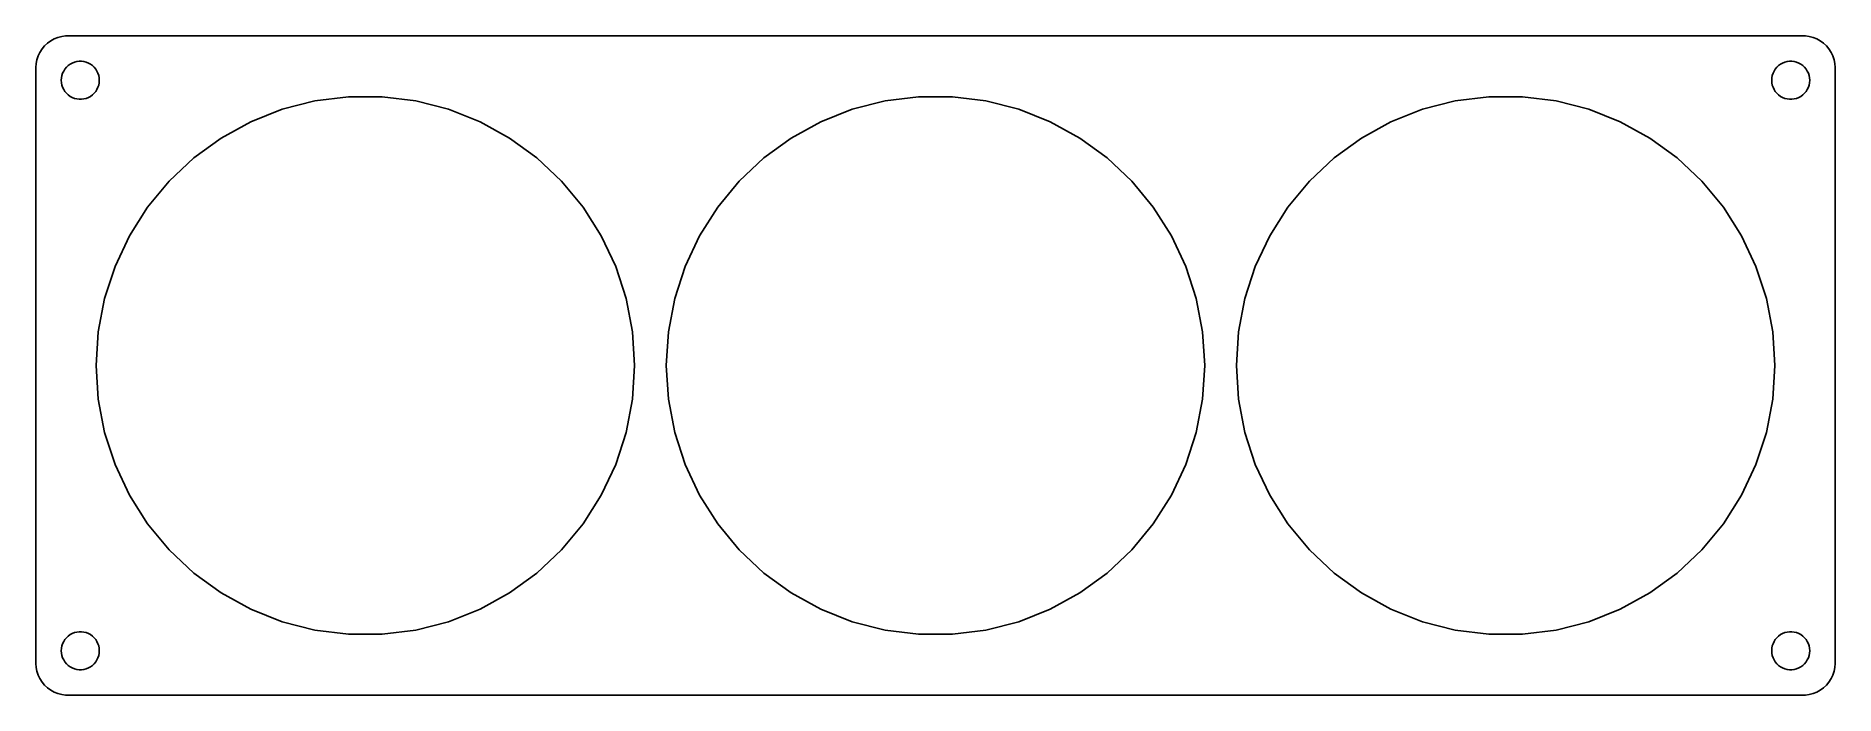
# Model space of a CAD drawing. Header units: metres. Extents: x -142 to 142, y -52 to 52.
import ezdxf

# ---------------------------------------------------------------- set-up
doc = ezdxf.new("R2010")
doc.units = ezdxf.units.M

msp = doc.modelspace()

# ---------------------------------------------------------------- linework, layer by layer
for p, q in [((-139.679, 51.2216), (-140.187, 50.8526)), ((-139.129, 51.5241), (-139.679, 51.2216)), ((-138.545, 51.7553), (-139.129, 51.5241)), ((-137.937, 51.9114), (-138.545, 51.7553)), ((-137.314, 51.9901), (-137.937, 51.9114)), ((137.314, 51.9901), (-137.314, 51.9901)), ((137.937, 51.9114), (137.314, 51.9901)), ((138.545, 51.7553), (137.937, 51.9114)), ((139.129, 51.5241), (138.545, 51.7553)), ((139.679, 51.2216), (139.129, 51.5241)), ((140.187, 50.8526), (139.679, 51.2216)), ((-141.649, 48.8406), (-141.843, 48.2434)), ((-141.382, 49.4088), (-141.649, 48.8406)), ((-141.045, 49.9389), (-141.382, 49.4088)), ((-140.645, 50.4227), (-141.045, 49.9389)), ((-140.187, 50.8526), (-140.645, 50.4227)), ((140.645, 50.4227), (140.187, 50.8526)), ((141.045, 49.9389), (140.645, 50.4227)), ((141.382, 49.4088), (141.045, 49.9389)), ((141.649, 48.8406), (141.382, 49.4088)), ((141.843, 48.2434), (141.649, 48.8406)), ((-141.961, 47.6267), (-142, 47)), ((-142, 47), (-142, -47)), ((-141.843, 48.2434), (-141.961, 47.6267)), ((-137.976, 45.376), (-137.906, 45.7461)), ((-137.906, 45.7461), (-137.789, 46.1044)), ((-137.789, 46.1044), (-137.629, 46.4453)), ((-137.629, 46.4453), (-137.427, 46.7634)), ((-137.427, 46.7634), (-137.187, 47.0536)), ((-137.187, 47.0536), (-136.912, 47.3115)), ((-136.912, 47.3115), (-136.607, 47.533)), ((-136.607, 47.533), (-136.277, 47.7145)), ((-136.277, 47.7145), (-135.927, 47.8532)), ((-135.927, 47.8532), (-135.562, 47.9469)), ((-135.562, 47.9469), (-135.188, 47.9941)), ((-135.188, 47.9941), (-134.812, 47.9941)), ((-134.812, 47.9941), (-134.438, 47.9469)), ((-134.438, 47.9469), (-134.073, 47.8532)), ((-134.073, 47.8532), (-133.723, 47.7145)), ((-133.723, 47.7145), (-133.393, 47.533)), ((-133.393, 47.533), (-133.088, 47.3115)), ((-133.088, 47.3115), (-132.813, 47.0536)), ((-132.813, 47.0536), (-132.573, 46.7634)), ((-132.573, 46.7634), (-132.371, 46.4453)), ((-132.371, 46.4453), (-132.211, 46.1044)), ((-132.211, 46.1044), (-132.094, 45.7461)), ((-132.094, 45.7461), (-132.024, 45.376)), ((132.024, 45.376), (132.094, 45.7461)), ((132.094, 45.7461), (132.211, 46.1044)), ((132.211, 46.1044), (132.371, 46.4453)), ((132.371, 46.4453), (132.573, 46.7634)), ((132.573, 46.7634), (132.813, 47.0536)), ((132.813, 47.0536), (133.088, 47.3115)), ((133.088, 47.3115), (133.393, 47.533)), ((133.393, 47.533), (133.723, 47.7145)), ((133.723, 47.7145), (134.073, 47.8532)), ((134.073, 47.8532), (134.438, 47.9469)), ((134.438, 47.9469), (134.812, 47.9941)), ((134.812, 47.9941), (135.188, 47.9941)), ((135.188, 47.9941), (135.562, 47.9469)), ((135.562, 47.9469), (135.927, 47.8532)), ((135.927, 47.8532), (136.277, 47.7145)), ((136.277, 47.7145), (136.607, 47.533)), ((136.607, 47.533), (136.912, 47.3115)), ((136.912, 47.3115), (137.187, 47.0536)), ((137.187, 47.0536), (137.427, 46.7634)), ((137.427, 46.7634), (137.629, 46.4453)), ((137.629, 46.4453), (137.789, 46.1044)), ((137.789, 46.1044), (137.906, 45.7461)), ((137.906, 45.7461), (137.976, 45.376)), ((141.961, 47.6267), (141.843, 48.2434)), ((142, 47), (141.961, 47.6267)), ((142, -47), (142, 47)), ((-138, 45), (-137.976, 45.376)), ((-137.976, 44.624), (-138, 45)), ((-137.906, 44.2539), (-137.976, 44.624)), ((-137.789, 43.8956), (-137.906, 44.2539)), ((-137.629, 43.5547), (-137.789, 43.8956)), ((-137.427, 43.2366), (-137.629, 43.5547)), ((-137.187, 42.9464), (-137.427, 43.2366)), ((-136.912, 42.6885), (-137.187, 42.9464)), ((-136.607, 42.467), (-136.912, 42.6885)), ((-133.088, 42.6885), (-133.393, 42.467)), ((-132.813, 42.9464), (-133.088, 42.6885)), ((-132.573, 43.2366), (-132.813, 42.9464)), ((-132.371, 43.5547), (-132.573, 43.2366)), ((-132.211, 43.8956), (-132.371, 43.5547)), ((-132.094, 44.2539), (-132.211, 43.8956)), ((-132.024, 44.624), (-132.094, 44.2539)), ((-132.024, 45.376), (-132, 45)), ((-132, 45), (-132.024, 44.624)), ((132, 45), (132.024, 45.376)), ((132.024, 44.624), (132, 45)), ((132.094, 44.2539), (132.024, 44.624)), ((132.211, 43.8956), (132.094, 44.2539)), ((132.371, 43.5547), (132.211, 43.8956)), ((132.573, 43.2366), (132.371, 43.5547)), ((132.813, 42.9464), (132.573, 43.2366)), ((133.088, 42.6885), (132.813, 42.9464)), ((133.393, 42.467), (133.088, 42.6885)), ((136.912, 42.6885), (136.607, 42.467)), ((137.187, 42.9464), (136.912, 42.6885)), ((137.427, 43.2366), (137.187, 42.9464)), ((137.629, 43.5547), (137.427, 43.2366)), ((137.789, 43.8956), (137.629, 43.5547)), ((137.906, 44.2539), (137.789, 43.8956)), ((137.976, 44.624), (137.906, 44.2539)), ((137.976, 45.376), (138, 45)), ((138, 45), (137.976, 44.624)), ((-136.277, 42.2855), (-136.607, 42.467)), ((-135.927, 42.1468), (-136.277, 42.2855)), ((-135.562, 42.0531), (-135.927, 42.1468)), ((-135.188, 42.0059), (-135.562, 42.0531)), ((-134.812, 42.0059), (-135.188, 42.0059)), ((-134.438, 42.0531), (-134.812, 42.0059)), ((-134.073, 42.1468), (-134.438, 42.0531)), ((-133.723, 42.2855), (-134.073, 42.1468)), ((-133.393, 42.467), (-133.723, 42.2855)), ((-108.096, 38.4551), (-103.133, 40.4199)), ((-103.133, 40.4199), (-97.9637, 41.7472)), ((-97.9637, 41.7472), (-92.6686, 42.4161)), ((-92.6686, 42.4161), (-87.3314, 42.4161)), ((-87.3314, 42.4161), (-82.0363, 41.7472)), ((-82.0363, 41.7472), (-76.8668, 40.4199)), ((-76.8668, 40.4199), (-71.9044, 38.4551)), ((-18.0956, 38.4551), (-13.1332, 40.4199)), ((-13.1332, 40.4199), (-7.9637, 41.7472)), ((-7.9637, 41.7472), (-2.6686, 42.4161)), ((-2.6686, 42.4161), (2.6686, 42.4161)), ((2.6686, 42.4161), (7.9637, 41.7472)), ((7.9637, 41.7472), (13.1332, 40.4199)), ((13.1332, 40.4199), (18.0956, 38.4551)), ((71.9044, 38.4551), (76.8668, 40.4199)), ((76.8668, 40.4199), (82.0363, 41.7472)), ((82.0363, 41.7472), (87.3314, 42.4161)), ((87.3314, 42.4161), (92.6686, 42.4161)), ((92.6686, 42.4161), (97.9637, 41.7472)), ((97.9637, 41.7472), (103.133, 40.4199)), ((103.133, 40.4199), (108.096, 38.4551)), ((133.723, 42.2855), (133.393, 42.467)), ((134.073, 42.1468), (133.723, 42.2855)), ((134.438, 42.0531), (134.073, 42.1468)), ((134.812, 42.0059), (134.438, 42.0531)), ((135.188, 42.0059), (134.812, 42.0059)), ((135.562, 42.0531), (135.188, 42.0059)), ((135.927, 42.1468), (135.562, 42.0531)), ((136.277, 42.2855), (135.927, 42.1468)), ((136.607, 42.467), (136.277, 42.2855)), ((-112.773, 35.8839), (-108.096, 38.4551)), ((-71.9044, 38.4551), (-67.2274, 35.8839)), ((-22.7726, 35.8839), (-18.0956, 38.4551)), ((18.0956, 38.4551), (22.7726, 35.8839)), ((67.2274, 35.8839), (71.9044, 38.4551)), ((108.096, 38.4551), (112.773, 35.8839)), ((-117.091, 32.7468), (-112.773, 35.8839)), ((-67.2274, 35.8839), (-62.9095, 32.7468)), ((-27.0905, 32.7468), (-22.7726, 35.8839)), ((22.7726, 35.8839), (27.0905, 32.7468)), ((62.9095, 32.7468), (67.2274, 35.8839)), ((112.773, 35.8839), (117.091, 32.7468)), ((-120.981, 29.0932), (-117.091, 32.7468)), ((-62.9095, 32.7468), (-59.0188, 29.0932)), ((-30.9812, 29.0932), (-27.0905, 32.7468)), ((27.0905, 32.7468), (30.9812, 29.0932)), ((59.0188, 29.0932), (62.9095, 32.7468)), ((117.091, 32.7468), (120.981, 29.0932)), ((-124.383, 24.9809), (-120.981, 29.0932)), ((-59.0188, 29.0932), (-55.6168, 24.9809)), ((-34.3832, 24.9809), (-30.9812, 29.0932)), ((30.9812, 29.0932), (34.3832, 24.9809)), ((55.6168, 24.9809), (59.0188, 29.0932)), ((120.981, 29.0932), (124.383, 24.9809)), ((-127.243, 20.4745), (-124.383, 24.9809)), ((-55.6168, 24.9809), (-52.757, 20.4745)), ((-37.243, 20.4745), (-34.3832, 24.9809)), ((34.3832, 24.9809), (37.243, 20.4745)), ((52.757, 20.4745), (55.6168, 24.9809)), ((124.383, 24.9809), (127.243, 20.4745)), ((-129.516, 15.6453), (-127.243, 20.4745)), ((-52.757, 20.4745), (-50.4845, 15.6453)), ((-39.5155, 15.6453), (-37.243, 20.4745)), ((37.243, 20.4745), (39.5155, 15.6453)), ((50.4845, 15.6453), (52.757, 20.4745)), ((127.243, 20.4745), (129.516, 15.6453)), ((-131.165, 10.5693), (-129.516, 15.6453)), ((-50.4845, 15.6453), (-48.8352, 10.5693)), ((-41.1648, 10.5693), (-39.5155, 15.6453)), ((39.5155, 15.6453), (41.1648, 10.5693)), ((48.8352, 10.5693), (50.4845, 15.6453)), ((129.516, 15.6453), (131.165, 10.5693)), ((-132.165, 5.3267), (-131.165, 10.5693)), ((-48.8352, 10.5693), (-47.8351, 5.3267)), ((-42.1649, 5.3267), (-41.1648, 10.5693)), ((41.1648, 10.5693), (42.1649, 5.3267)), ((47.8351, 5.3267), (48.8352, 10.5693)), ((131.165, 10.5693), (132.165, 5.3267)), ((-132.5, 0), (-132.165, 5.3267)), ((-47.8351, 5.3267), (-47.5, 0)), ((-42.5, 0), (-42.1649, 5.3267)), ((42.1649, 5.3267), (42.5, 0)), ((47.5, 0), (47.8351, 5.3267)), ((132.165, 5.3267), (132.5, 0)), ((-132.165, -5.3267), (-132.5, 0)), ((-47.5, 0), (-47.8351, -5.3267)), ((-42.1649, -5.3267), (-42.5, 0)), ((42.5, 0), (42.1649, -5.3267)), ((47.8351, -5.3267), (47.5, 0)), ((132.5, 0), (132.165, -5.3267)), ((-131.165, -10.5693), (-132.165, -5.3267)), ((-47.8351, -5.3267), (-48.8352, -10.5693)), ((-41.1648, -10.5693), (-42.1649, -5.3267)), ((42.1649, -5.3267), (41.1648, -10.5693)), ((48.8352, -10.5693), (47.8351, -5.3267)), ((132.165, -5.3267), (131.165, -10.5693)), ((-129.516, -15.6453), (-131.165, -10.5693)), ((-48.8352, -10.5693), (-50.4845, -15.6453)), ((-39.5155, -15.6453), (-41.1648, -10.5693)), ((41.1648, -10.5693), (39.5155, -15.6453)), ((50.4845, -15.6453), (48.8352, -10.5693)), ((131.165, -10.5693), (129.516, -15.6453)), ((-127.243, -20.4745), (-129.516, -15.6453)), ((-50.4845, -15.6453), (-52.757, -20.4745)), ((-37.243, -20.4745), (-39.5155, -15.6453)), ((39.5155, -15.6453), (37.243, -20.4745)), ((52.757, -20.4745), (50.4845, -15.6453)), ((129.516, -15.6453), (127.243, -20.4745)), ((-124.383, -24.9809), (-127.243, -20.4745)), ((-52.757, -20.4745), (-55.6168, -24.9809)), ((-34.3832, -24.9809), (-37.243, -20.4745)), ((37.243, -20.4745), (34.3832, -24.9809)), ((55.6168, -24.9809), (52.757, -20.4745)), ((127.243, -20.4745), (124.383, -24.9809)), ((-120.981, -29.0932), (-124.383, -24.9809)), ((-55.6168, -24.9809), (-59.0188, -29.0932)), ((-30.9812, -29.0932), (-34.3832, -24.9809)), ((34.3832, -24.9809), (30.9812, -29.0932)), ((59.0188, -29.0932), (55.6168, -24.9809)), ((124.383, -24.9809), (120.981, -29.0932)), ((-117.091, -32.7468), (-120.981, -29.0932)), ((-59.0188, -29.0932), (-62.9095, -32.7468)), ((-27.0905, -32.7468), (-30.9812, -29.0932)), ((30.9812, -29.0932), (27.0905, -32.7468)), ((62.9095, -32.7468), (59.0188, -29.0932)), ((120.981, -29.0932), (117.091, -32.7468)), ((-112.773, -35.8839), (-117.091, -32.7468)), ((-62.9095, -32.7468), (-67.2274, -35.8839)), ((-22.7726, -35.8839), (-27.0905, -32.7468)), ((27.0905, -32.7468), (22.7726, -35.8839)), ((67.2274, -35.8839), (62.9095, -32.7468)), ((117.091, -32.7468), (112.773, -35.8839)), ((-108.096, -38.4551), (-112.773, -35.8839)), ((-67.2274, -35.8839), (-71.9044, -38.4551)), ((-18.0956, -38.4551), (-22.7726, -35.8839)), ((22.7726, -35.8839), (18.0956, -38.4551)), ((71.9044, -38.4551), (67.2274, -35.8839)), ((112.773, -35.8839), (108.096, -38.4551)), ((-103.133, -40.4199), (-108.096, -38.4551)), ((-71.9044, -38.4551), (-76.8668, -40.4199)), ((-13.1332, -40.4199), (-18.0956, -38.4551)), ((18.0956, -38.4551), (13.1332, -40.4199)), ((76.8668, -40.4199), (71.9044, -38.4551)), ((108.096, -38.4551), (103.133, -40.4199)), ((-136.912, -42.6885), (-136.607, -42.467)), ((-136.607, -42.467), (-136.277, -42.2855)), ((-136.277, -42.2855), (-135.927, -42.1468)), ((-135.927, -42.1468), (-135.562, -42.0531)), ((-135.562, -42.0531), (-135.188, -42.0059)), ((-135.188, -42.0059), (-134.812, -42.0059)), ((-134.812, -42.0059), (-134.438, -42.0531)), ((-134.438, -42.0531), (-134.073, -42.1468)), ((-134.073, -42.1468), (-133.723, -42.2855)), ((-133.723, -42.2855), (-133.393, -42.467)), ((-133.393, -42.467), (-133.088, -42.6885)), ((-97.9637, -41.7472), (-103.133, -40.4199)), ((-92.6686, -42.4161), (-97.9637, -41.7472)), ((-87.3314, -42.4161), (-92.6686, -42.4161)), ((-82.0363, -41.7472), (-87.3314, -42.4161)), ((-76.8668, -40.4199), (-82.0363, -41.7472)), ((-7.9637, -41.7472), (-13.1332, -40.4199)), ((-2.6686, -42.4161), (-7.9637, -41.7472)), ((2.6686, -42.4161), (-2.6686, -42.4161)), ((7.9637, -41.7472), (2.6686, -42.4161)), ((13.1332, -40.4199), (7.9637, -41.7472)), ((82.0363, -41.7472), (76.8668, -40.4199)), ((87.3314, -42.4161), (82.0363, -41.7472)), ((92.6686, -42.4161), (87.3314, -42.4161)), ((97.9637, -41.7472), (92.6686, -42.4161)), ((103.133, -40.4199), (97.9637, -41.7472)), ((133.088, -42.6885), (133.393, -42.467)), ((133.393, -42.467), (133.723, -42.2855)), ((133.723, -42.2855), (134.073, -42.1468)), ((134.073, -42.1468), (134.438, -42.0531)), ((134.438, -42.0531), (134.812, -42.0059)), ((134.812, -42.0059), (135.188, -42.0059)), ((135.188, -42.0059), (135.562, -42.0531)), ((135.562, -42.0531), (135.927, -42.1468)), ((135.927, -42.1468), (136.277, -42.2855)), ((136.277, -42.2855), (136.607, -42.467)), ((136.607, -42.467), (136.912, -42.6885)), ((-138, -45), (-137.976, -44.624)), ((-137.976, -45.376), (-138, -45)), ((-137.976, -44.624), (-137.906, -44.2539)), ((-137.906, -45.7461), (-137.976, -45.376)), ((-137.906, -44.2539), (-137.789, -43.8956)), ((-137.789, -43.8956), (-137.629, -43.5547)), ((-137.629, -43.5547), (-137.427, -43.2366)), ((-137.427, -43.2366), (-137.187, -42.9464)), ((-137.187, -42.9464), (-136.912, -42.6885)), ((-133.088, -42.6885), (-132.813, -42.9464)), ((-132.813, -42.9464), (-132.573, -43.2366)), ((-132.573, -43.2366), (-132.371, -43.5547)), ((-132.371, -43.5547), (-132.211, -43.8956)), ((-132.211, -43.8956), (-132.094, -44.2539)), ((-132.094, -44.2539), (-132.024, -44.624)), ((-132.024, -45.376), (-132.094, -45.7461)), ((-132.024, -44.624), (-132, -45)), ((-132, -45), (-132.024, -45.376)), ((132, -45), (132.024, -44.624)), ((132.024, -45.376), (132, -45)), ((132.024, -44.624), (132.094, -44.2539)), ((132.094, -45.7461), (132.024, -45.376)), ((132.094, -44.2539), (132.211, -43.8956)), ((132.211, -43.8956), (132.371, -43.5547)), ((132.371, -43.5547), (132.573, -43.2366)), ((132.573, -43.2366), (132.813, -42.9464)), ((132.813, -42.9464), (133.088, -42.6885)), ((136.912, -42.6885), (137.187, -42.9464)), ((137.187, -42.9464), (137.427, -43.2366)), ((137.427, -43.2366), (137.629, -43.5547)), ((137.629, -43.5547), (137.789, -43.8956)), ((137.789, -43.8956), (137.906, -44.2539)), ((137.906, -44.2539), (137.976, -44.624)), ((137.976, -45.376), (137.906, -45.7461)), ((137.976, -44.624), (138, -45)), ((138, -45), (137.976, -45.376)), ((-142, -47), (-141.961, -47.6267)), ((-141.961, -47.6267), (-141.843, -48.2434)), ((-141.843, -48.2434), (-141.649, -48.8406)), ((-137.789, -46.1044), (-137.906, -45.7461)), ((-137.629, -46.4453), (-137.789, -46.1044)), ((-137.427, -46.7634), (-137.629, -46.4453)), ((-137.187, -47.0536), (-137.427, -46.7634)), ((-136.912, -47.3115), (-137.187, -47.0536)), ((-136.607, -47.533), (-136.912, -47.3115)), ((-136.277, -47.7145), (-136.607, -47.533)), ((-135.927, -47.8532), (-136.277, -47.7145)), ((-135.562, -47.9469), (-135.927, -47.8532)), ((-135.188, -47.9941), (-135.562, -47.9469)), ((-134.812, -47.9941), (-135.188, -47.9941)), ((-134.438, -47.9469), (-134.812, -47.9941)), ((-134.073, -47.8532), (-134.438, -47.9469)), ((-133.723, -47.7145), (-134.073, -47.8532)), ((-133.393, -47.533), (-133.723, -47.7145)), ((-133.088, -47.3115), (-133.393, -47.533)), ((-132.813, -47.0536), (-133.088, -47.3115)), ((-132.573, -46.7634), (-132.813, -47.0536)), ((-132.371, -46.4453), (-132.573, -46.7634)), ((-132.211, -46.1044), (-132.371, -46.4453)), ((-132.094, -45.7461), (-132.211, -46.1044)), ((132.211, -46.1044), (132.094, -45.7461)), ((132.371, -46.4453), (132.211, -46.1044)), ((132.573, -46.7634), (132.371, -46.4453)), ((132.813, -47.0536), (132.573, -46.7634)), ((133.088, -47.3115), (132.813, -47.0536)), ((133.393, -47.533), (133.088, -47.3115)), ((133.723, -47.7145), (133.393, -47.533)), ((134.073, -47.8532), (133.723, -47.7145)), ((134.438, -47.9469), (134.073, -47.8532)), ((134.812, -47.9941), (134.438, -47.9469)), ((135.188, -47.9941), (134.812, -47.9941)), ((135.562, -47.9469), (135.188, -47.9941)), ((135.927, -47.8532), (135.562, -47.9469)), ((136.277, -47.7145), (135.927, -47.8532)), ((136.607, -47.533), (136.277, -47.7145)), ((136.912, -47.3115), (136.607, -47.533)), ((137.187, -47.0536), (136.912, -47.3115)), ((137.427, -46.7634), (137.187, -47.0536)), ((137.629, -46.4453), (137.427, -46.7634)), ((137.789, -46.1044), (137.629, -46.4453)), ((137.906, -45.7461), (137.789, -46.1044)), ((141.649, -48.8406), (141.843, -48.2434)), ((141.843, -48.2434), (141.961, -47.6267)), ((141.961, -47.6267), (142, -47)), ((-141.649, -48.8406), (-141.382, -49.4088)), ((-141.382, -49.4088), (-141.045, -49.9389)), ((-141.045, -49.9389), (-140.645, -50.4227)), ((-140.645, -50.4227), (-140.187, -50.8526)), ((-140.187, -50.8526), (-139.679, -51.2216)), ((139.679, -51.2216), (140.187, -50.8526)), ((140.187, -50.8526), (140.645, -50.4227)), ((140.645, -50.4227), (141.045, -49.9389)), ((141.045, -49.9389), (141.382, -49.4088)), ((141.382, -49.4088), (141.649, -48.8406)), ((-139.679, -51.2216), (-139.129, -51.5241)), ((-139.129, -51.5241), (-138.545, -51.7553)), ((-138.545, -51.7553), (-137.937, -51.9114)), ((-137.937, -51.9114), (-137.314, -51.9901)), ((-137.314, -51.9901), (137.314, -51.9901)), ((137.314, -51.9901), (137.937, -51.9114)), ((137.937, -51.9114), (138.545, -51.7553)), ((138.545, -51.7553), (139.129, -51.5241)), ((139.129, -51.5241), (139.679, -51.2216))]:
    msp.add_line(p, q)

doc.saveas('drawing.dxf')
